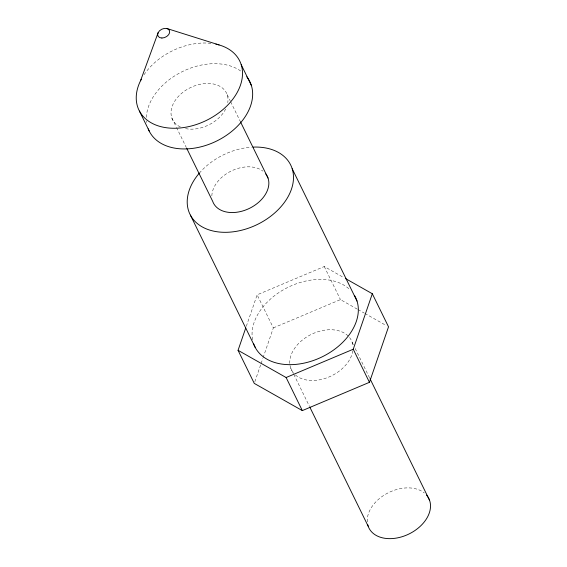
<?xml version="1.0" encoding="UTF-8"?>
<svg xmlns="http://www.w3.org/2000/svg" width="567" height="567" viewBox="0 0 567 567"><rect width="100%" height="100%" fill="white"/><g stroke="black" fill="none" stroke-linecap="round" stroke-linejoin="round"><path stroke-width="0.43" stroke-dasharray="2.83 2.13" d="M246.319 326.294L257.135 294.819L324.26 266.533L344.091 277.766M254.845 381.74L260.82 364.347M261.103 363.518L262.812 358.55M263.095 357.72L273.344 327.903L257.135 294.819M273.344 327.903L340.462 299.617L357.245 309.121M358.011 309.554L364.113 313.012M364.872 313.438L386.233 325.536M324.26 266.533L340.462 299.617M352.1 342.177L353.659 345.353M355.218 348.535L369.62 377.941M227.169 94.654L230.28 101.004M230.67 101.798L240.004 120.856M171.851 117.964L176.131 126.696M176.514 127.49L186.245 147.342M290.694 368.054L293.415 373.618M293.805 374.411L309.376 406.199M252.556 339.796A56.055 38.726 -26.1 0 1 287.022 287.809A56.055 38.726 -26.1 0 1 350.264 290.035M199.279 173.197A56.055 38.726 -26.1 0 1 251.33 147.193M211.852 195.849A30.065 20.773 -26.1 0 1 231.407 170.936A30.065 20.773 -26.1 0 1 262.946 171.135M180.334 126.93A30.065 20.773 -26.1 0 1 189.683 87.998A30.065 20.773 -26.1 0 1 227.771 102.648M225.652 109.041A30.065 20.773 -26.1 0 1 184.828 128.461M146.619 122.444A56.055 38.726 -26.1 0 1 146.449 120.785M146.385 117.369A56.055 38.726 -26.1 0 1 182.9 71.322A56.055 38.726 -26.1 0 1 241.379 71.534M144.032 74.745A56.055 38.726 -26.1 0 1 211.611 43.418M367.281 521.909A33.382 23.063 -26.1 0 1 388.112 492.865A33.382 23.063 -26.1 0 1 424.314 492.95M293.167 372.59A33.382 23.063 -26.1 0 1 313.168 333.516A33.382 23.063 -26.1 0 1 352.993 346.465M352.83 350.697A33.382 23.063 -26.1 0 1 329.051 376.956A33.382 23.063 -26.1 0 1 295.35 374.915"/><path stroke-width="0.85" d="M345.615 278.631L372.313 293.741L388.523 326.833L369.45 382.321L302.324 410.607L254.271 383.398L238.062 350.314L245.752 327.946M369.45 382.321L353.241 349.237L372.313 293.741M140.531 80.762L158.136 32.638M238.062 350.314L286.115 377.523L353.241 349.237M167.067 28.563L219.096 44.935M241.202 64.673L251.33 85.355M292.182 168.732L357.012 301.07M370.01 378.735L429.58 500.328M240.394 121.65L268.014 178.031M186.628 148.136L212.696 201.342A30.065 20.773 -26.1 0 0 250.309 207.933A30.065 20.773 -26.1 0 0 265.781 173.941M309.766 406.993L368.167 526.204M286.115 377.523L302.324 410.607M139.439 111.075L149.568 131.75M190.413 215.127L255.249 347.472M253.073 147.101A56.055 38.726 -26.1 0 1 289.503 193.935A56.055 38.726 -26.1 0 1 213.079 231.01A56.055 38.726 -26.1 0 1 199.279 173.197M354.474 295.421A56.055 38.726 -26.1 0 1 321.602 357.111A56.055 38.726 -26.1 0 1 253.619 343.758M246.78 76.779A56.055 38.726 -26.1 0 1 218.727 139.978A56.055 38.726 -26.1 0 1 148.221 128.808M215.871 44.134A56.055 38.726 -26.1 0 1 236.148 94.278A56.055 38.726 -26.1 0 1 165.415 127.596A56.055 38.726 -26.1 0 1 141.311 79.252M426.554 495.111A33.382 23.063 -26.1 0 1 409.367 533.802A33.382 23.063 -26.1 0 1 367.685 524.539M161.9 38.032A6.372 4.401 -26.1 0 0 169.576 30.809A6.372 4.401 -26.1 0 0 159.582 30.724A6.372 4.401 -26.1 0 0 161.9 38.032"/></g></svg>
